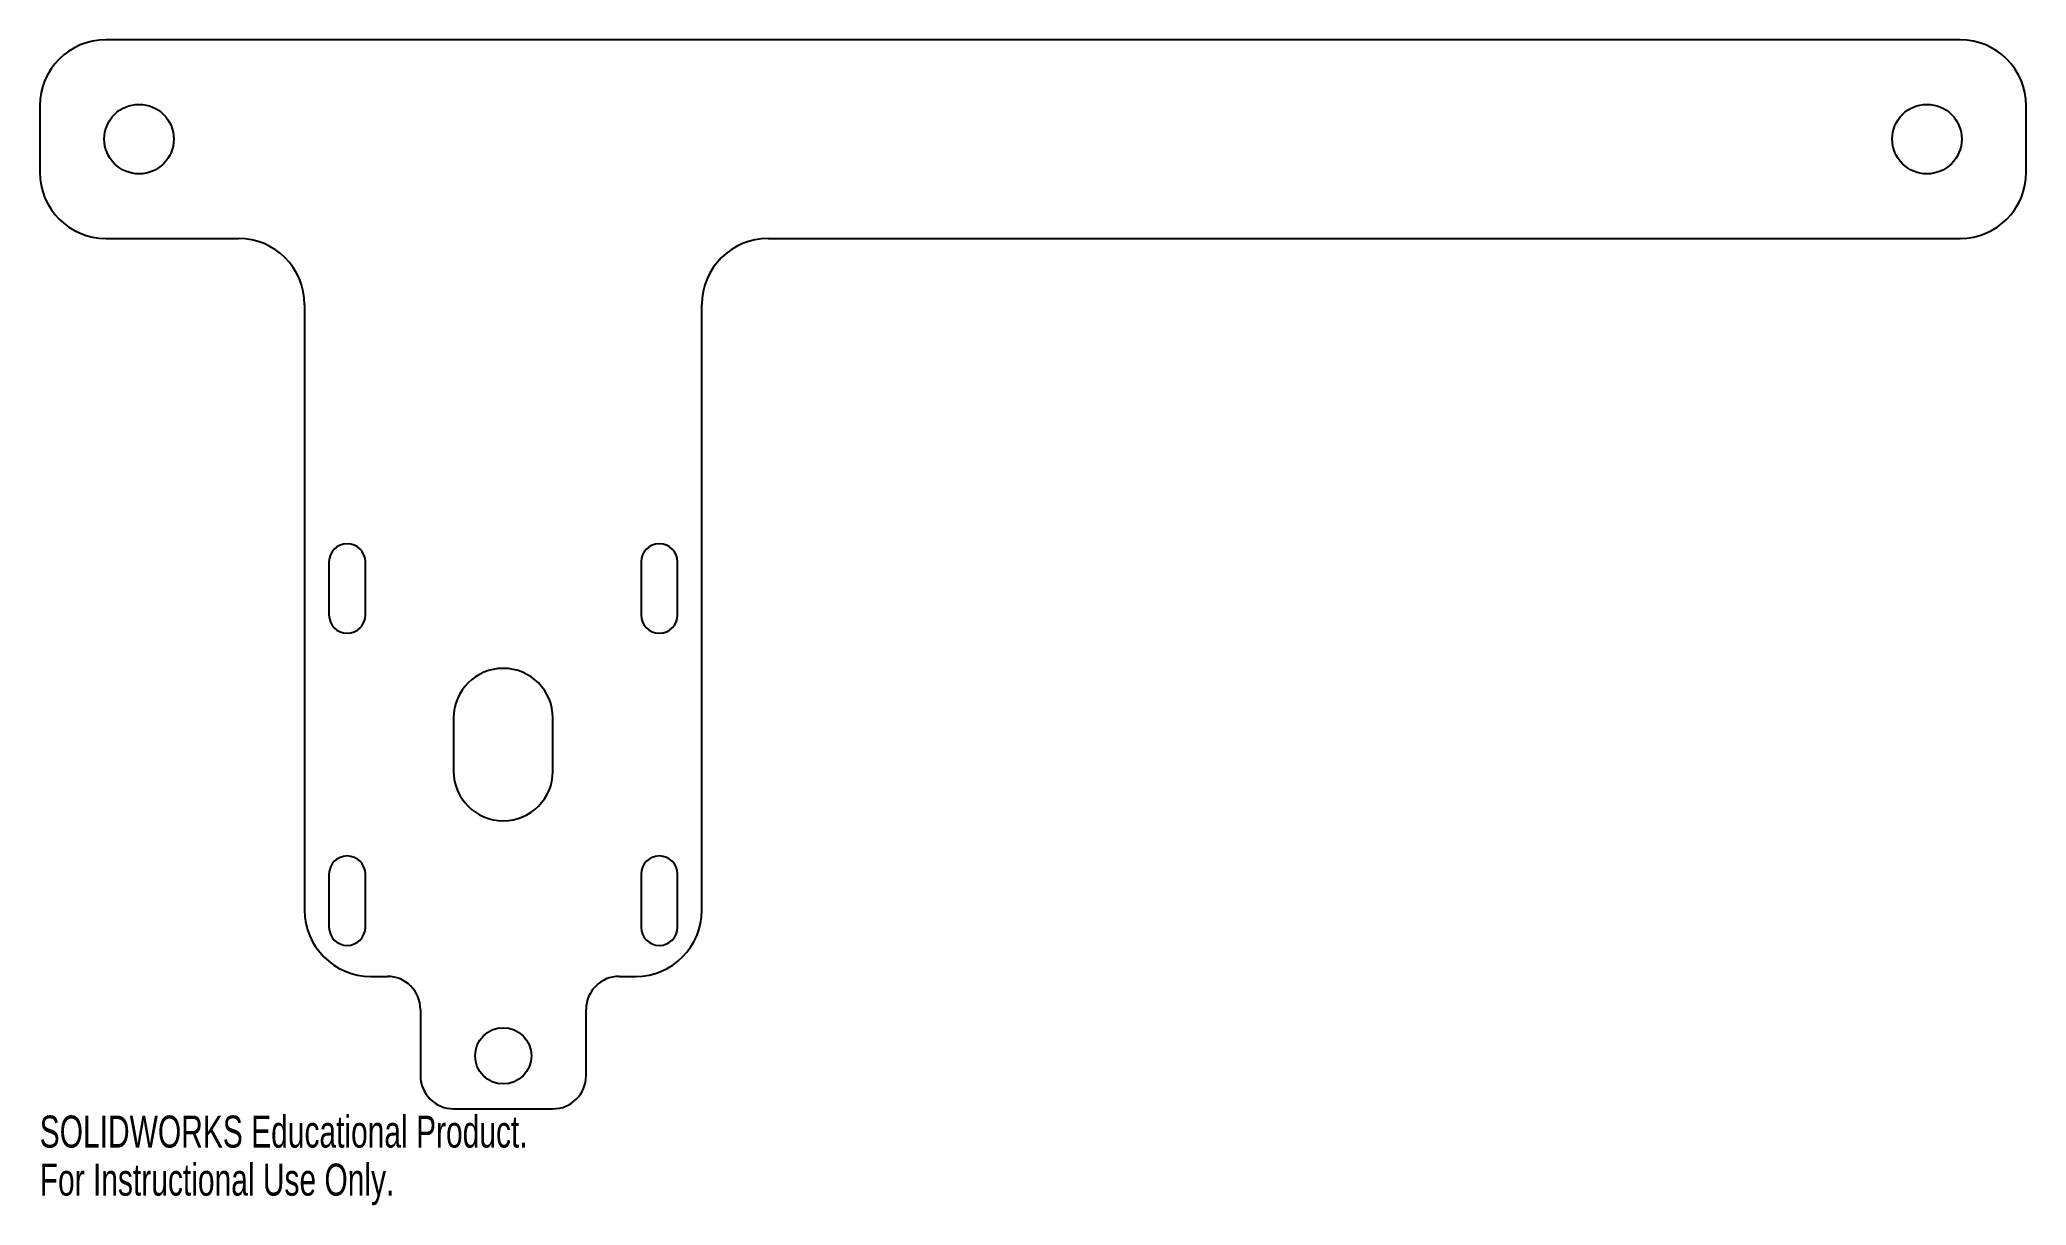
# Model space of a CAD drawing. Header units: millimetres. Extents: x -70 to 230, y -70 to 106.
import ezdxf

# ---------------------------------------------------------------- set-up
doc = ezdxf.new("R2010")
doc.units = ezdxf.units.MM
doc.styles.add('SLDTEXTSTYLE0', font='TXT', dxfattribs={"width": 0.7})

msp = doc.modelspace()

# ---------------------------------------------------------------- linework, layer by layer
at = {"color": 7, "linetype": 'Continuous', "lineweight": 25}
for p, q in [((220, 106.42), (-60, 106.42)), ((-70, 96.42), (-70, 86.42)), ((230, 86.42), (230, 96.42)), ((-60, 76.42), (-40, 76.42)), ((40, 76.42), (220, 76.42)), ((-30, 66.42), (-30, -25)), ((30, -25), (30, 66.42)), ((-26.32, 27.57), (-26.32, 19.57)), ((-20.82, 19.57), (-20.82, 27.57)), ((20.82, 27.57), (20.82, 19.57)), ((26.32, 19.57), (26.32, 27.57)), ((-7.5, 4), (-7.5, -4)), ((7.5, -4), (7.5, 4)), ((-26.32, -19.57), (-26.32, -27.57)), ((-20.82, -27.57), (-20.82, -19.57)), ((20.82, -19.57), (20.82, -27.57)), ((26.32, -27.57), (26.32, -19.57)), ((-20, -35), (-17.5, -35)), ((17.5, -35), (20, -35)), ((-12.5, -40), (-12.5, -50)), ((12.5, -50), (12.5, -40)), ((-7.5, -55), (7.5, -55))]:
    msp.add_line(p, q, dxfattribs=at)
for centre, radius in [((-55, 91.42), 5.25), ((215, 91.42), 5.25), ((0, -47), 4.25)]:
    msp.add_circle(centre, radius, dxfattribs=at)
for centre, radius, start, end in [((-60, 96.42), 10, 90, 180), ((220, 96.42), 10, 0, 90), ((-60, 86.42), 10, 180, 270), ((220, 86.42), 10, 270, 0), ((-40, 66.42), 10, 0, 90), ((40, 66.42), 10, 90, 180), ((-23.57, 27.57), 2.75, 0, 180), ((23.57, 27.57), 2.75, 0, 180), ((-23.57, 19.57), 2.75, 180, 0), ((23.57, 19.57), 2.75, 180, 0), ((0, 4), 7.5, 0, 180), ((0, -4), 7.5, 180, 0), ((-23.57, -19.57), 2.75, 0, 180), ((23.57, -19.57), 2.75, 0, 180), ((-20, -25), 10, 180, 270), ((20, -25), 10, 270, 0), ((-23.57, -27.57), 2.75, 180, 360), ((23.57, -27.57), 2.75, 180, 360), ((-17.5, -40), 5, 0, 90), ((17.5, -40), 5, 90, 180), ((-7.5, -50), 5, 180, 270), ((7.5, -50), 5, 270, 0)]:
    msp.add_arc(centre, radius, start, end, dxfattribs=at)

# ---------------------------------------------------------------- texts
at = {"color": 7, "linetype": 'Continuous', "char_height": 4.8336, "attachment_point": 1, "style": 'SLDTEXTSTYLE0'}
for s, insert in [('SOLIDWORKS Educational Product.', (-70, -56.02)), ('For Instructional Use Only.', (-70, -63.27))]:
    msp.add_mtext(s, dxfattribs=dict(at, insert=insert))

doc.saveas('drawing.dxf')
